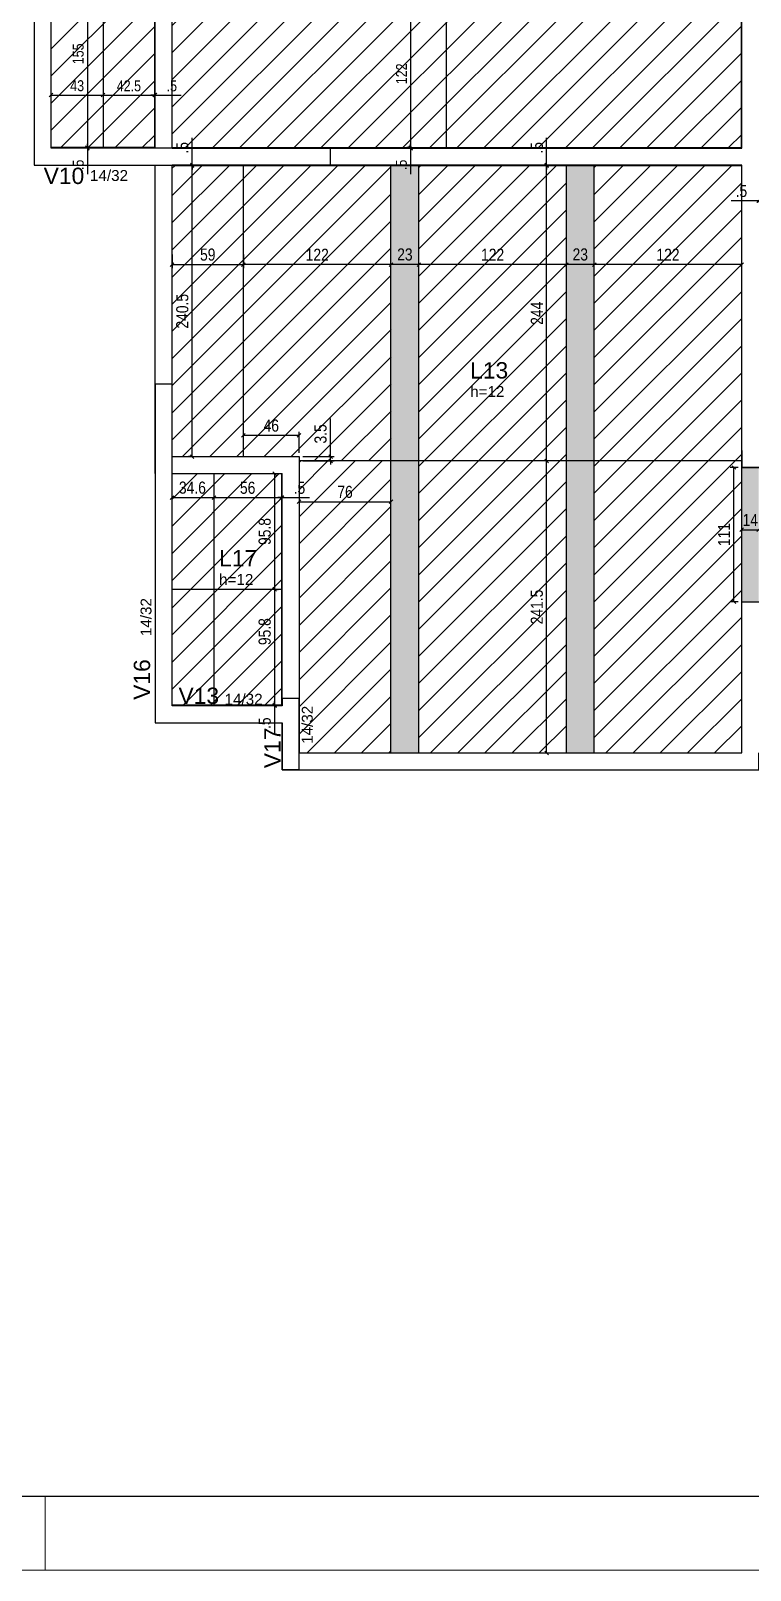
# Model space of a CAD drawing. Header units: millimetres. Extents: x 2513 to 6805, y 428 to 3176.
# Drawn here: x 3519 to 4114, y 428 to 1701 of the extents above; entities that cross this region are included whole.
import ezdxf

# ---------------------------------------------------------------- set-up
doc = ezdxf.new("R2010")
doc.units = ezdxf.units.MM
for name, color, linetype in [('9', 8, 'Continuous'), ('COTA', 241, 'Continuous'), ('ES-VIGA', 3, 'Continuous'), ('L-D', 2, 'Continuous'), ('L-N', 4, 'Continuous'), ('Painéis', 200, 'Continuous'), ('VIG-D', 2, 'Continuous'), ('VIG-N', 4, 'Continuous')]:
    doc.layers.add(name, color=color, linetype=linetype)
for name, color, linetype, lineweight in [('FOLHA', 255, 'Continuous', 5), ('Hachura', 251, 'Continuous', 9), ('REAPROVEITAMENTO', 251, 'Continuous', 9)]:
    doc.layers.add(name, color=color, linetype=linetype, lineweight=lineweight)
doc.styles.add('COTA TECNICA', font='techl___.ttf', dxfattribs={"height": 10})
doc.styles.add('COTA TECNICA-50', font='techl___.ttf', dxfattribs={"height": 9})
doc.styles.add('TQS_ARIAL', font='arial.ttf')
doc.dimstyles.new('COTA PAINEL-50', dxfattribs={"dimtxt": 9, "dimasz": 3, "dimexe": 3, "dimexo": 3, "dimgap": 3, "dimtad": 1, "dimdec": 1, "dimzin": 12, "dimdsep": 46, "dimtxsty": 'COTA TECNICA-50', "dimblk1": 'OBLIQUE', "dimblk2": 'OBLIQUE', "dimsah": 1, "dimcen": 0.9, "dimclrd": 4, "dimclre": 4, "dimclrt": 240, "dimadec": 1, "dimazin": 3, "dimtfac": 1, "dimtdec": 1, "dimtmove": 0, "dimatfit": 3, "dimfxl": 1, "dimtolj": 1, "dimtzin": 12, "dimarcsym": 0})
doc.dimstyles.new('PAINEL', dxfattribs={"dimtxt": 10, "dimasz": 3, "dimexe": 3, "dimexo": 3, "dimgap": 3, "dimtad": 1, "dimdec": 1, "dimzin": 12, "dimdsep": 46, "dimtxsty": 'COTA TECNICA', "dimblk1": 'OBLIQUE', "dimblk2": 'OBLIQUE', "dimsah": 1, "dimcen": 0.9, "dimclrd": 4, "dimclre": 4, "dimclrt": 240, "dimadec": 1, "dimazin": 3, "dimtfac": 1, "dimtdec": 1, "dimtmove": 0, "dimatfit": 3, "dimfxl": 1, "dimtolj": 1, "dimtzin": 12, "dimarcsym": 0})

# ---------------------------------------------------------------- blocks, each defined once
blk = doc.blocks.new('_Oblique')
at = {"color": 0, "linetype": 'ByBlock', "lineweight": -2}
blk.add_line((-0.5, -0.5), (0.5, 0.5), dxfattribs=at)
blk = doc.blocks.new('*D62')
at = {"layer": 'COTA', "color": 4, "lineweight": -2, "transparency": 16777216}
for p, q in [((3833.2, 1726.1), (3833.2, 1604.1)), ((3834.3, 1604.1), (3830.2, 1604.1))]:
    blk.add_line(p, q, dxfattribs=at)
at = {"layer": 'Defpoints', "color": 0, "transparency": 16777216}
for p in [(3833.2, 1726.1), (3833.2, 1604.1), (3837.3, 1604.1)]:
    blk.add_point(p, dxfattribs=at)
at = {"layer": 'COTA', "color": 4, "lineweight": -2, "transparency": 16777216, "xscale": 3, "yscale": 3, "zscale": 3}
for p, rotation in [((3833.2, 1726.1), 90), ((3833.2, 1604.1), 270)]:
    blk.add_blockref('_Oblique', p, dxfattribs=dict(at, rotation=rotation))
at = {"layer": 'COTA', "color": 240, "transparency": 16777216, "insert": (3825.7, 1665.1), "char_height": 9, "attachment_point": 5, "rotation": 90, "style": 'COTA TECNICA-50'}
blk.add_mtext('\\A1;122', dxfattribs=at)
blk = doc.blocks.new('*D64')
at = {"layer": 'COTA', "color": 4, "lineweight": -2, "transparency": 16777216}
for p, q in [((3833.2, 1604.1), (3833.2, 1607.1)), ((3833.2, 1604.1), (3833.2, 1603.6)), ((3833.2, 1603.6), (3833.2, 1582))]:
    blk.add_line(p, q, dxfattribs=at)
at = {"layer": 'Defpoints', "color": 0, "transparency": 16777216}
for p in [(3833.2, 1604.1), (3833.2, 1603.6), (3833.2, 1603.6)]:
    blk.add_point(p, dxfattribs=at)
at = {"layer": 'COTA', "color": 4, "lineweight": -2, "transparency": 16777216, "xscale": 3, "yscale": 3, "zscale": 3}
for p, rotation in [((3833.2, 1604.1), 270), ((3833.2, 1603.6), 90)]:
    blk.add_blockref('_Oblique', p, dxfattribs=dict(at, rotation=rotation))
at = {"layer": 'COTA', "color": 240, "transparency": 16777216, "insert": (3825.6, 1589.8), "char_height": 9, "attachment_point": 5, "rotation": 90, "style": 'COTA TECNICA-50'}
blk.add_mtext('\\A1;.5', dxfattribs=at)
blk = doc.blocks.new('*D77')
at = {"layer": 'COTA', "color": 4, "lineweight": -2, "transparency": 16777216}
for p, q in [((3576, 1759.1), (3563, 1759.1)), ((3566, 1759.1), (3566, 1604.1)), ((3576, 1604.1), (3563, 1604.1))]:
    blk.add_line(p, q, dxfattribs=at)
at = {"layer": 'Defpoints', "color": 0, "transparency": 16777216}
for p in [(3579, 1759.1), (3566, 1604.1), (3579, 1604.1)]:
    blk.add_point(p, dxfattribs=at)
at = {"layer": 'COTA', "color": 4, "lineweight": -2, "transparency": 16777216, "xscale": 3, "yscale": 3, "zscale": 3}
for p, rotation in [((3566, 1759.1), 90), ((3566, 1604.1), 270)]:
    blk.add_blockref('_Oblique', p, dxfattribs=dict(at, rotation=rotation))
at = {"layer": 'COTA', "color": 240, "transparency": 16777216, "insert": (3558.4, 1681.6), "char_height": 9, "attachment_point": 5, "rotation": 90, "style": 'COTA TECNICA-50'}
blk.add_mtext('\\A1;155', dxfattribs=at)
blk = doc.blocks.new('*D78')
at = {"layer": 'COTA', "color": 4, "lineweight": -2, "transparency": 16777216}
blk.add_line((3536, 1647.5), (3579, 1647.5), dxfattribs=at)
at = {"layer": 'Defpoints', "color": 0, "transparency": 16777216}
for p in [(3536, 1647.5), (3579, 1647.5), (3579, 1647.5)]:
    blk.add_point(p, dxfattribs=at)
at = {"layer": 'COTA', "color": 4, "lineweight": -2, "transparency": 16777216, "xscale": 3, "yscale": 3, "zscale": 3, "rotation": 180}
blk.add_blockref('_Oblique', (3536, 1647.5), dxfattribs=at)
at = {"layer": 'COTA', "color": 4, "lineweight": -2, "transparency": 16777216, "xscale": 3, "yscale": 3, "zscale": 3}
blk.add_blockref('_Oblique', (3579, 1647.5), dxfattribs=at)
at = {"layer": 'COTA', "color": 240, "transparency": 16777216, "insert": (3557.5, 1655.2), "char_height": 9, "attachment_point": 5, "style": 'COTA TECNICA-50'}
blk.add_mtext('\\A1;43', dxfattribs=at)
blk = doc.blocks.new('*D79')
at = {"layer": 'COTA', "color": 4, "lineweight": -2, "transparency": 16777216}
blk.add_line((3579, 1647.5), (3621.5, 1647.5), dxfattribs=at)
at = {"layer": 'Defpoints', "color": 0, "transparency": 16777216}
for p in [(3579, 1647.5), (3621.5, 1647.5), (3621.5, 1647.5)]:
    blk.add_point(p, dxfattribs=at)
at = {"layer": 'COTA', "color": 4, "lineweight": -2, "transparency": 16777216, "xscale": 3, "yscale": 3, "zscale": 3, "rotation": 180}
blk.add_blockref('_Oblique', (3579, 1647.5), dxfattribs=at)
at = {"layer": 'COTA', "color": 4, "lineweight": -2, "transparency": 16777216, "xscale": 3, "yscale": 3, "zscale": 3}
blk.add_blockref('_Oblique', (3621.5, 1647.5), dxfattribs=at)
at = {"layer": 'COTA', "color": 240, "transparency": 16777216, "insert": (3600.3, 1655.1), "char_height": 9, "attachment_point": 5, "style": 'COTA TECNICA-50'}
blk.add_mtext('\\A1;42.5', dxfattribs=at)
blk = doc.blocks.new('*D162')
at = {"layer": 'COTA', "color": 4, "lineweight": -2, "transparency": 16777216}
for p, q in [((3576, 1604.1), (3563, 1604.1)), ((3566, 1604.1), (3566, 1607.1)), ((3566, 1604.1), (3566, 1603.6)), ((3576, 1603.6), (3563, 1603.6)), ((3566, 1603.6), (3566, 1582))]:
    blk.add_line(p, q, dxfattribs=at)
at = {"layer": 'Defpoints', "color": 0, "transparency": 16777216}
for p in [(3579, 1604.1), (3566, 1603.6), (3579, 1603.6)]:
    blk.add_point(p, dxfattribs=at)
at = {"layer": 'COTA', "color": 4, "lineweight": -2, "transparency": 16777216, "xscale": 3, "yscale": 3, "zscale": 3}
for p, rotation in [((3566, 1604.1), 270), ((3566, 1603.6), 90)]:
    blk.add_blockref('_Oblique', p, dxfattribs=dict(at, rotation=rotation))
at = {"layer": 'COTA', "color": 240, "transparency": 16777216, "insert": (3558.4, 1589.8), "char_height": 9, "attachment_point": 5, "rotation": 90, "style": 'COTA TECNICA-50'}
blk.add_mtext('\\A1;.5', dxfattribs=at)
blk = doc.blocks.new('*D80')
at = {"layer": 'COTA', "color": 4, "lineweight": -2, "transparency": 16777216}
for p, q in [((3621.5, 1647.5), (3618.5, 1647.5)), ((3621.5, 1647.5), (3622, 1647.5)), ((3622, 1647.5), (3643.6, 1647.5))]:
    blk.add_line(p, q, dxfattribs=at)
at = {"layer": 'Defpoints', "color": 0, "transparency": 16777216}
for p in [(3621.5, 1647.5), (3622, 1647.5), (3622, 1647.5)]:
    blk.add_point(p, dxfattribs=at)
at = {"layer": 'COTA', "color": 4, "lineweight": -2, "transparency": 16777216, "xscale": 3, "yscale": 3, "zscale": 3}
blk.add_blockref('_Oblique', (3621.5, 1647.5), dxfattribs=at)
at = {"layer": 'COTA', "color": 4, "lineweight": -2, "transparency": 16777216, "xscale": 3, "yscale": 3, "zscale": 3, "rotation": 180}
blk.add_blockref('_Oblique', (3622, 1647.5), dxfattribs=at)
at = {"layer": 'COTA', "color": 240, "transparency": 16777216, "insert": (3635.8, 1655.1), "char_height": 9, "attachment_point": 5, "style": 'COTA TECNICA-50'}
blk.add_mtext('\\A1;.5', dxfattribs=at)
blk = doc.blocks.new('*D81')
at = {"layer": 'COTA', "color": 4, "lineweight": -2, "transparency": 16777216}
for p, q in [((3636, 1515.6), (3636, 1504.4)), ((3695, 1515.6), (3695, 1504.4)), ((3636, 1507.4), (3695, 1507.4))]:
    blk.add_line(p, q, dxfattribs=at)
at = {"layer": 'Defpoints', "color": 0, "transparency": 16777216}
for p in [(3636, 1518.6), (3695, 1518.6), (3695, 1507.4)]:
    blk.add_point(p, dxfattribs=at)
at = {"layer": 'COTA', "color": 4, "lineweight": -2, "transparency": 16777216, "xscale": 3, "yscale": 3, "zscale": 3, "rotation": 180}
blk.add_blockref('_Oblique', (3636, 1507.4), dxfattribs=at)
at = {"layer": 'COTA', "color": 4, "lineweight": -2, "transparency": 16777216, "xscale": 3, "yscale": 3, "zscale": 3}
blk.add_blockref('_Oblique', (3695, 1507.4), dxfattribs=at)
at = {"layer": 'COTA', "color": 240, "transparency": 16777216, "insert": (3665.5, 1515.6), "char_height": 10, "attachment_point": 5, "style": 'COTA TECNICA'}
blk.add_mtext('\\A1;59', dxfattribs=at)
blk = doc.blocks.new('*D82')
at = {"layer": 'COTA', "color": 4, "lineweight": -2, "transparency": 16777216}
blk.add_line((4107, 1507.4), (3985, 1507.4), dxfattribs=at)
at = {"layer": 'Defpoints', "color": 0, "transparency": 16777216}
for p in [(3985, 1507.4), (3985, 1507.4), (4107, 1507.4)]:
    blk.add_point(p, dxfattribs=at)
at = {"layer": 'COTA', "color": 4, "lineweight": -2, "transparency": 16777216, "xscale": 3, "yscale": 3, "zscale": 3, "rotation": 180}
blk.add_blockref('_Oblique', (3985, 1507.4), dxfattribs=at)
at = {"layer": 'COTA', "color": 4, "lineweight": -2, "transparency": 16777216, "xscale": 3, "yscale": 3, "zscale": 3}
blk.add_blockref('_Oblique', (4107, 1507.4), dxfattribs=at)
at = {"layer": 'COTA', "color": 240, "transparency": 16777216, "insert": (4046, 1515.5), "char_height": 10, "attachment_point": 5, "style": 'COTA TECNICA'}
blk.add_mtext('\\A1;122', dxfattribs=at)
blk = doc.blocks.new('*D83')
at = {"layer": 'COTA', "color": 4, "lineweight": -2, "transparency": 16777216}
blk.add_line((3985, 1507.4), (3962, 1507.4), dxfattribs=at)
at = {"layer": 'Defpoints', "color": 0, "transparency": 16777216}
for p in [(3962, 1507.4), (3962, 1507.4), (3985, 1507.4)]:
    blk.add_point(p, dxfattribs=at)
at = {"layer": 'COTA', "color": 4, "lineweight": -2, "transparency": 16777216, "xscale": 3, "yscale": 3, "zscale": 3, "rotation": 180}
blk.add_blockref('_Oblique', (3962, 1507.4), dxfattribs=at)
at = {"layer": 'COTA', "color": 4, "lineweight": -2, "transparency": 16777216, "xscale": 3, "yscale": 3, "zscale": 3}
blk.add_blockref('_Oblique', (3985, 1507.4), dxfattribs=at)
at = {"layer": 'COTA', "color": 240, "transparency": 16777216, "insert": (3973.5, 1515.7), "char_height": 10, "attachment_point": 5, "style": 'COTA TECNICA'}
blk.add_mtext('\\A1;23', dxfattribs=at)
blk = doc.blocks.new('*D84')
at = {"layer": 'COTA', "color": 4, "lineweight": -2, "transparency": 16777216}
blk.add_line((3962, 1507.4), (3840, 1507.4), dxfattribs=at)
at = {"layer": 'Defpoints', "color": 0, "transparency": 16777216}
for p in [(3840, 1507.4), (3840, 1507.4), (3962, 1507.4)]:
    blk.add_point(p, dxfattribs=at)
at = {"layer": 'COTA', "color": 4, "lineweight": -2, "transparency": 16777216, "xscale": 3, "yscale": 3, "zscale": 3, "rotation": 180}
blk.add_blockref('_Oblique', (3840, 1507.4), dxfattribs=at)
at = {"layer": 'COTA', "color": 4, "lineweight": -2, "transparency": 16777216, "xscale": 3, "yscale": 3, "zscale": 3}
blk.add_blockref('_Oblique', (3962, 1507.4), dxfattribs=at)
at = {"layer": 'COTA', "color": 240, "transparency": 16777216, "insert": (3901, 1515.5), "char_height": 10, "attachment_point": 5, "style": 'COTA TECNICA'}
blk.add_mtext('\\A1;122', dxfattribs=at)
blk = doc.blocks.new('*D85')
at = {"layer": 'COTA', "color": 4, "lineweight": -2, "transparency": 16777216}
blk.add_line((3840, 1507.4), (3817, 1507.4), dxfattribs=at)
at = {"layer": 'Defpoints', "color": 0, "transparency": 16777216}
for p in [(3817, 1507.4), (3817, 1507.4), (3840, 1507.4)]:
    blk.add_point(p, dxfattribs=at)
at = {"layer": 'COTA', "color": 4, "lineweight": -2, "transparency": 16777216, "xscale": 3, "yscale": 3, "zscale": 3, "rotation": 180}
blk.add_blockref('_Oblique', (3817, 1507.4), dxfattribs=at)
at = {"layer": 'COTA', "color": 4, "lineweight": -2, "transparency": 16777216, "xscale": 3, "yscale": 3, "zscale": 3}
blk.add_blockref('_Oblique', (3840, 1507.4), dxfattribs=at)
at = {"layer": 'COTA', "color": 240, "transparency": 16777216, "insert": (3828.5, 1515.7), "char_height": 10, "attachment_point": 5, "style": 'COTA TECNICA'}
blk.add_mtext('\\A1;23', dxfattribs=at)
blk = doc.blocks.new('*D86')
at = {"layer": 'COTA', "color": 4, "lineweight": -2, "transparency": 16777216}
for p, q in [((3817, 1507.4), (3695, 1507.4)), ((3695, 1506.8), (3695, 1504.4))]:
    blk.add_line(p, q, dxfattribs=at)
at = {"layer": 'Defpoints', "color": 0, "transparency": 16777216}
for p in [(3695, 1509.8), (3695, 1507.4), (3817, 1507.4)]:
    blk.add_point(p, dxfattribs=at)
at = {"layer": 'COTA', "color": 4, "lineweight": -2, "transparency": 16777216, "xscale": 3, "yscale": 3, "zscale": 3, "rotation": 180}
blk.add_blockref('_Oblique', (3695, 1507.4), dxfattribs=at)
at = {"layer": 'COTA', "color": 4, "lineweight": -2, "transparency": 16777216, "xscale": 3, "yscale": 3, "zscale": 3}
blk.add_blockref('_Oblique', (3817, 1507.4), dxfattribs=at)
at = {"layer": 'COTA', "color": 240, "transparency": 16777216, "insert": (3756, 1515.5), "char_height": 10, "attachment_point": 5, "style": 'COTA TECNICA'}
blk.add_mtext('\\A1;122', dxfattribs=at)
blk = doc.blocks.new('*D163')
at = {"layer": 'COTA', "color": 4, "lineweight": -2, "transparency": 16777216}
for p, q in [((3767, 1348.6), (3767, 1380.2)), ((3744, 1348.6), (3770, 1348.6)), ((3744, 1345.1), (3770, 1345.1)), ((3767, 1345.1), (3767, 1348.6)), ((3767, 1345.1), (3767, 1342.1))]:
    blk.add_line(p, q, dxfattribs=at)
at = {"layer": 'Defpoints', "color": 0, "transparency": 16777216}
for p in [(3741, 1348.6), (3741, 1345.1), (3767, 1348.6)]:
    blk.add_point(p, dxfattribs=at)
at = {"layer": 'COTA', "color": 4, "lineweight": -2, "transparency": 16777216, "xscale": 3, "yscale": 3, "zscale": 3}
for p, rotation in [((3767, 1348.6), 270), ((3767, 1345.1), 90)]:
    blk.add_blockref('_Oblique', p, dxfattribs=dict(at, rotation=rotation))
at = {"layer": 'COTA', "color": 240, "transparency": 16777216, "insert": (3758.8, 1367.4), "char_height": 10, "attachment_point": 5, "rotation": 90, "style": 'COTA TECNICA'}
blk.add_mtext('\\A1;3.5', dxfattribs=at)
blk = doc.blocks.new('*D164')
at = {"layer": 'COTA', "color": 4, "lineweight": -2, "transparency": 16777216}
for p, q in [((3695, 1351.6), (3695, 1369.1)), ((3741, 1366.1), (3695, 1366.1)), ((3741, 1351.6), (3741, 1369.1))]:
    blk.add_line(p, q, dxfattribs=at)
at = {"layer": 'Defpoints', "color": 0, "transparency": 16777216}
for p in [(3695, 1366.1), (3695, 1348.6), (3741, 1348.6)]:
    blk.add_point(p, dxfattribs=at)
at = {"layer": 'COTA', "color": 4, "lineweight": -2, "transparency": 16777216, "xscale": 3, "yscale": 3, "zscale": 3, "rotation": 180}
blk.add_blockref('_Oblique', (3695, 1366.1), dxfattribs=at)
at = {"layer": 'COTA', "color": 4, "lineweight": -2, "transparency": 16777216, "xscale": 3, "yscale": 3, "zscale": 3}
blk.add_blockref('_Oblique', (3741, 1366.1), dxfattribs=at)
at = {"layer": 'COTA', "color": 240, "transparency": 16777216, "insert": (3718, 1374.2), "char_height": 10, "attachment_point": 5, "style": 'COTA TECNICA'}
blk.add_mtext('\\A1;46', dxfattribs=at)
blk = doc.blocks.new('*D165')
at = {"layer": 'COTA', "color": 4, "lineweight": -2, "transparency": 16777216}
blk.add_line((3945.7, 1103.6), (3945.7, 1345.1), dxfattribs=at)
at = {"layer": 'Defpoints', "color": 0, "transparency": 16777216}
for p in [(3945.7, 1345.1), (3945.7, 1345.1), (3945.7, 1103.6)]:
    blk.add_point(p, dxfattribs=at)
at = {"layer": 'COTA', "color": 4, "lineweight": -2, "transparency": 16777216, "xscale": 3, "yscale": 3, "zscale": 3}
for p, rotation in [((3945.7, 1345.1), 90), ((3945.7, 1103.6), 270)]:
    blk.add_blockref('_Oblique', p, dxfattribs=dict(at, rotation=rotation))
at = {"layer": 'COTA', "color": 240, "transparency": 16777216, "insert": (3937.6, 1224.3), "char_height": 10, "attachment_point": 5, "rotation": 90, "style": 'COTA TECNICA'}
blk.add_mtext('\\A1;241.5', dxfattribs=at)
blk = doc.blocks.new('*D166')
at = {"layer": 'COTA', "color": 4, "lineweight": -2, "transparency": 16777216}
blk.add_line((3945.7, 1345.1), (3945.7, 1589.1), dxfattribs=at)
at = {"layer": 'Defpoints', "color": 0, "transparency": 16777216}
for p in [(3945.7, 1589.1), (3945.7, 1589.1), (3945.7, 1345.1)]:
    blk.add_point(p, dxfattribs=at)
at = {"layer": 'COTA', "color": 4, "lineweight": -2, "transparency": 16777216, "xscale": 3, "yscale": 3, "zscale": 3}
for p, rotation in [((3945.7, 1589.1), 90), ((3945.7, 1345.1), 270)]:
    blk.add_blockref('_Oblique', p, dxfattribs=dict(at, rotation=rotation))
at = {"layer": 'COTA', "color": 240, "transparency": 16777216, "insert": (3937.6, 1467.1), "char_height": 10, "attachment_point": 5, "rotation": 90, "style": 'COTA TECNICA'}
blk.add_mtext('\\A1;244', dxfattribs=at)
blk = doc.blocks.new('*D167')
at = {"layer": 'COTA', "color": 4, "lineweight": -2, "transparency": 16777216}
for p, q in [((3651.8, 1589.1), (3649.6, 1589.1)), ((3652.6, 1348.6), (3652.6, 1589.1)), ((3651.8, 1348.6), (3649.6, 1348.6))]:
    blk.add_line(p, q, dxfattribs=at)
at = {"layer": 'Defpoints', "color": 0, "transparency": 16777216}
for p in [(3652.6, 1589.1), (3654.8, 1589.1), (3654.8, 1348.6)]:
    blk.add_point(p, dxfattribs=at)
at = {"layer": 'COTA', "color": 4, "lineweight": -2, "transparency": 16777216, "xscale": 3, "yscale": 3, "zscale": 3}
for p, rotation in [((3652.6, 1589.1), 90), ((3652.6, 1348.6), 270)]:
    blk.add_blockref('_Oblique', p, dxfattribs=dict(at, rotation=rotation))
at = {"layer": 'COTA', "color": 240, "transparency": 16777216, "insert": (3644.5, 1468.8), "char_height": 10, "attachment_point": 5, "rotation": 90, "style": 'COTA TECNICA'}
blk.add_mtext('\\A1;240.5', dxfattribs=at)
blk = doc.blocks.new('*D168')
at = {"layer": 'COTA', "color": 4, "lineweight": -2, "transparency": 16777216}
for p, q in [((3652.6, 1589.6), (3652.6, 1612.2)), ((3652.6, 1589.1), (3652.6, 1589.6)), ((3652.6, 1589.1), (3652.6, 1586.1))]:
    blk.add_line(p, q, dxfattribs=at)
at = {"layer": 'Defpoints', "color": 0, "transparency": 16777216}
for p in [(3652.6, 1589.6), (3652.6, 1589.6), (3652.6, 1589.1)]:
    blk.add_point(p, dxfattribs=at)
at = {"layer": 'COTA', "color": 4, "lineweight": -2, "transparency": 16777216, "xscale": 3, "yscale": 3, "zscale": 3}
for p, rotation in [((3652.6, 1589.6), 270), ((3652.6, 1589.1), 90)]:
    blk.add_blockref('_Oblique', p, dxfattribs=dict(at, rotation=rotation))
at = {"layer": 'COTA', "color": 240, "transparency": 16777216, "insert": (3644.5, 1603.9), "char_height": 10, "attachment_point": 5, "rotation": 90, "style": 'COTA TECNICA'}
blk.add_mtext('\\A1;.5', dxfattribs=at)
blk = doc.blocks.new('*D87')
at = {"layer": 'COTA', "color": 4, "lineweight": -2, "transparency": 16777216}
for p, q in [((3945.7, 1589.6), (3945.7, 1612.2)), ((3945.7, 1589.1), (3945.7, 1589.6)), ((3945.7, 1589.1), (3945.7, 1586.1))]:
    blk.add_line(p, q, dxfattribs=at)
at = {"layer": 'Defpoints', "color": 0, "transparency": 16777216}
for p in [(3945.7, 1589.6), (3945.7, 1589.6), (3945.7, 1589.1)]:
    blk.add_point(p, dxfattribs=at)
at = {"layer": 'COTA', "color": 4, "lineweight": -2, "transparency": 16777216, "xscale": 3, "yscale": 3, "zscale": 3}
for p, rotation in [((3945.7, 1589.6), 270), ((3945.7, 1589.1), 90)]:
    blk.add_blockref('_Oblique', p, dxfattribs=dict(at, rotation=rotation))
at = {"layer": 'COTA', "color": 240, "transparency": 16777216, "insert": (3937.6, 1603.9), "char_height": 10, "attachment_point": 5, "rotation": 90, "style": 'COTA TECNICA'}
blk.add_mtext('\\A1;.5', dxfattribs=at)
blk = doc.blocks.new('*D30')
at = {"layer": 'COTA', "color": 4, "lineweight": -2, "transparency": 16777216}
blk.add_line((4107, 1288.1), (4121, 1288.1), dxfattribs=at)
at = {"layer": 'Defpoints', "color": 0, "transparency": 16777216}
for p in [(4107, 1288.1), (4121, 1288.1), (4121, 1288.1)]:
    blk.add_point(p, dxfattribs=at)
at = {"layer": 'COTA', "color": 4, "lineweight": -2, "transparency": 16777216, "xscale": 3, "yscale": 3, "zscale": 3, "rotation": 180}
blk.add_blockref('_Oblique', (4107, 1288.1), dxfattribs=at)
at = {"layer": 'COTA', "color": 4, "lineweight": -2, "transparency": 16777216, "xscale": 3, "yscale": 3, "zscale": 3}
blk.add_blockref('_Oblique', (4121, 1288.1), dxfattribs=at)
at = {"layer": 'COTA', "color": 240, "transparency": 16777216, "insert": (4114, 1296.2), "char_height": 10, "attachment_point": 5, "style": 'COTA TECNICA'}
blk.add_mtext('\\A1;14', dxfattribs=at)
blk = doc.blocks.new('*D133')
at = {"layer": 'COTA', "color": 4, "lineweight": -2, "transparency": 16777216}
blk.add_line((3741, 1311.3), (3817, 1311.3), dxfattribs=at)
at = {"layer": 'Defpoints', "color": 0, "transparency": 16777216}
for p in [(3741, 1311.3), (3817, 1311.3), (3817, 1311.3)]:
    blk.add_point(p, dxfattribs=at)
at = {"layer": 'COTA', "color": 4, "lineweight": -2, "transparency": 16777216, "xscale": 3, "yscale": 3, "zscale": 3, "rotation": 180}
blk.add_blockref('_Oblique', (3741, 1311.3), dxfattribs=at)
at = {"layer": 'COTA', "color": 4, "lineweight": -2, "transparency": 16777216, "xscale": 3, "yscale": 3, "zscale": 3}
blk.add_blockref('_Oblique', (3817, 1311.3), dxfattribs=at)
at = {"layer": 'COTA', "color": 240, "transparency": 16777216, "insert": (3779, 1319.4), "char_height": 10, "attachment_point": 5, "style": 'COTA TECNICA'}
blk.add_mtext('\\A1;76', dxfattribs=at)
blk = doc.blocks.new('*D37')
at = {"layer": 'COTA', "color": 4, "lineweight": -2, "transparency": 16777216}
blk.add_line((3636, 1314.7), (3670.6, 1314.7), dxfattribs=at)
at = {"layer": 'Defpoints', "color": 0, "transparency": 16777216}
for p in [(3636, 1314.7), (3670.6, 1314.7), (3670.6, 1314.7)]:
    blk.add_point(p, dxfattribs=at)
at = {"layer": 'COTA', "color": 4, "lineweight": -2, "transparency": 16777216, "xscale": 3, "yscale": 3, "zscale": 3, "rotation": 180}
blk.add_blockref('_Oblique', (3636, 1314.7), dxfattribs=at)
at = {"layer": 'COTA', "color": 4, "lineweight": -2, "transparency": 16777216, "xscale": 3, "yscale": 3, "zscale": 3}
blk.add_blockref('_Oblique', (3670.6, 1314.7), dxfattribs=at)
at = {"layer": 'COTA', "color": 240, "transparency": 16777216, "insert": (3652.8, 1322.9), "char_height": 10, "attachment_point": 5, "style": 'COTA TECNICA'}
blk.add_mtext('\\A1;34.6', dxfattribs=at)
blk = doc.blocks.new('*D38')
at = {"layer": 'COTA', "color": 4, "lineweight": -2, "transparency": 16777216}
blk.add_line((3670.6, 1314.7), (3726.5, 1314.7), dxfattribs=at)
at = {"layer": 'Defpoints', "color": 0, "transparency": 16777216}
for p in [(3670.6, 1314.7), (3726.5, 1314.7), (3726.5, 1314.7)]:
    blk.add_point(p, dxfattribs=at)
at = {"layer": 'COTA', "color": 4, "lineweight": -2, "transparency": 16777216, "xscale": 3, "yscale": 3, "zscale": 3, "rotation": 180}
blk.add_blockref('_Oblique', (3670.6, 1314.7), dxfattribs=at)
at = {"layer": 'COTA', "color": 4, "lineweight": -2, "transparency": 16777216, "xscale": 3, "yscale": 3, "zscale": 3}
blk.add_blockref('_Oblique', (3726.5, 1314.7), dxfattribs=at)
at = {"layer": 'COTA', "color": 240, "transparency": 16777216, "insert": (3698.5, 1322.8), "char_height": 10, "attachment_point": 5, "style": 'COTA TECNICA'}
blk.add_mtext('\\A1;56', dxfattribs=at)
blk = doc.blocks.new('*D39')
at = {"layer": 'COTA', "color": 4, "lineweight": -2, "transparency": 16777216}
for p, q in [((3726.5, 1314.7), (3723.5, 1314.7)), ((3726.5, 1314.7), (3727, 1314.7)), ((3727, 1314.7), (3749.7, 1314.7))]:
    blk.add_line(p, q, dxfattribs=at)
at = {"layer": 'Defpoints', "color": 0, "transparency": 16777216}
for p in [(3726.5, 1314.7), (3727, 1314.7), (3727, 1314.7)]:
    blk.add_point(p, dxfattribs=at)
at = {"layer": 'COTA', "color": 4, "lineweight": -2, "transparency": 16777216, "xscale": 3, "yscale": 3, "zscale": 3}
blk.add_blockref('_Oblique', (3726.5, 1314.7), dxfattribs=at)
at = {"layer": 'COTA', "color": 4, "lineweight": -2, "transparency": 16777216, "xscale": 3, "yscale": 3, "zscale": 3, "rotation": 180}
blk.add_blockref('_Oblique', (3727, 1314.7), dxfattribs=at)
at = {"layer": 'COTA', "color": 240, "transparency": 16777216, "insert": (3741.3, 1322.8), "char_height": 10, "attachment_point": 5, "style": 'COTA TECNICA'}
blk.add_mtext('\\A1;.5', dxfattribs=at)
blk = doc.blocks.new('*D134')
at = {"layer": 'COTA', "color": 4, "lineweight": -2, "transparency": 16777216}
for p, q in [((3720.8, 1334.6), (3720.8, 1238.8)), ((3723.1, 1334.6), (3723.8, 1334.6)), ((3723.1, 1238.8), (3723.8, 1238.8))]:
    blk.add_line(p, q, dxfattribs=at)
at = {"layer": 'Defpoints', "color": 0, "transparency": 16777216}
for p in [(3720.1, 1334.6), (3720.1, 1238.8), (3720.8, 1238.8)]:
    blk.add_point(p, dxfattribs=at)
at = {"layer": 'COTA', "color": 4, "lineweight": -2, "transparency": 16777216, "xscale": 3, "yscale": 3, "zscale": 3}
for p, rotation in [((3720.8, 1334.6), 90), ((3720.8, 1238.8), 270)]:
    blk.add_blockref('_Oblique', p, dxfattribs=dict(at, rotation=rotation))
at = {"layer": 'COTA', "color": 240, "transparency": 16777216, "insert": (3712.6, 1286.7), "char_height": 10, "attachment_point": 5, "rotation": 90, "style": 'COTA TECNICA'}
blk.add_mtext('\\A1;95.8', dxfattribs=at)
blk = doc.blocks.new('*D135')
at = {"layer": 'COTA', "color": 4, "lineweight": -2, "transparency": 16777216}
blk.add_line((3720.8, 1238.8), (3720.8, 1143.1), dxfattribs=at)
at = {"layer": 'Defpoints', "color": 0, "transparency": 16777216}
for p in [(3720.8, 1238.8), (3720.8, 1143.1), (3720.8, 1143.1)]:
    blk.add_point(p, dxfattribs=at)
at = {"layer": 'COTA', "color": 4, "lineweight": -2, "transparency": 16777216, "xscale": 3, "yscale": 3, "zscale": 3}
for p, rotation in [((3720.8, 1238.8), 90), ((3720.8, 1143.1), 270)]:
    blk.add_blockref('_Oblique', p, dxfattribs=dict(at, rotation=rotation))
at = {"layer": 'COTA', "color": 240, "transparency": 16777216, "insert": (3712.6, 1203.9), "char_height": 10, "attachment_point": 5, "rotation": 90, "style": 'COTA TECNICA'}
blk.add_mtext('\\A1;95.8', dxfattribs=at)
blk = doc.blocks.new('*D40')
at = {"layer": 'COTA', "color": 4, "lineweight": -2, "transparency": 16777216}
for p, q in [((3720.8, 1143.1), (3720.8, 1146.1)), ((3720.8, 1143.1), (3720.8, 1142.6)), ((3720.8, 1142.6), (3720.8, 1119.9))]:
    blk.add_line(p, q, dxfattribs=at)
at = {"layer": 'Defpoints', "color": 0, "transparency": 16777216}
for p in [(3720.8, 1143.1), (3720.8, 1142.6), (3720.8, 1142.6)]:
    blk.add_point(p, dxfattribs=at)
at = {"layer": 'COTA', "color": 4, "lineweight": -2, "transparency": 16777216, "xscale": 3, "yscale": 3, "zscale": 3}
for p, rotation in [((3720.8, 1143.1), 270), ((3720.8, 1142.6), 90)]:
    blk.add_blockref('_Oblique', p, dxfattribs=dict(at, rotation=rotation))
at = {"layer": 'COTA', "color": 240, "transparency": 16777216, "insert": (3712.6, 1128.2), "char_height": 10, "attachment_point": 5, "rotation": 90, "style": 'COTA TECNICA'}
blk.add_mtext('\\A1;.5', dxfattribs=at)
blk = doc.blocks.new('*D136')
at = {"layer": 'COTA', "color": 4, "lineweight": -2, "transparency": 16777216}
for p, q in [((4104, 1339.6), (4097.5, 1339.6)), ((4100.5, 1228.6), (4100.5, 1339.6)), ((4104, 1228.6), (4097.5, 1228.6))]:
    blk.add_line(p, q, dxfattribs=at)
at = {"layer": 'Defpoints', "color": 0, "transparency": 16777216}
for p in [(4100.5, 1339.6), (4107, 1339.6), (4107, 1228.6)]:
    blk.add_point(p, dxfattribs=at)
at = {"layer": 'COTA', "color": 4, "lineweight": -2, "transparency": 16777216, "xscale": 3, "yscale": 3, "zscale": 3}
for p, rotation in [((4100.5, 1339.6), 90), ((4100.5, 1228.6), 270)]:
    blk.add_blockref('_Oblique', p, dxfattribs=dict(at, rotation=rotation))
at = {"layer": 'COTA', "color": 240, "transparency": 16777216, "insert": (4092.4, 1284.1), "char_height": 10, "attachment_point": 5, "rotation": 90, "style": 'COTA TECNICA'}
blk.add_mtext('\\A1;111', dxfattribs=at)
blk = doc.blocks.new('*D14')
at = {"layer": 'COTA', "color": 4, "lineweight": -2, "transparency": 16777216}
for p, q in [((4121, 1560.1), (4098.3, 1560.1)), ((4121.5, 1560.1), (4121, 1560.1)), ((4121.5, 1560.1), (4124.5, 1560.1))]:
    blk.add_line(p, q, dxfattribs=at)
at = {"layer": 'Defpoints', "color": 0, "transparency": 16777216}
for p in [(4121, 1560.1), (4121, 1560.1), (4121.5, 1560.1)]:
    blk.add_point(p, dxfattribs=at)
at = {"layer": 'COTA', "color": 4, "lineweight": -2, "transparency": 16777216, "xscale": 3, "yscale": 3, "zscale": 3}
blk.add_blockref('_Oblique', (4121, 1560.1), dxfattribs=at)
at = {"layer": 'COTA', "color": 4, "lineweight": -2, "transparency": 16777216, "xscale": 3, "yscale": 3, "zscale": 3, "rotation": 180}
blk.add_blockref('_Oblique', (4121.5, 1560.1), dxfattribs=at)
at = {"layer": 'COTA', "color": 240, "transparency": 16777216, "insert": (4106.7, 1568.2), "char_height": 10, "attachment_point": 5, "style": 'COTA TECNICA'}
blk.add_mtext('\\A1;.5', dxfattribs=at)

msp = doc.modelspace()

# ---------------------------------------------------------------- hatches: boundary and pattern name
at = {"layer": 'Hachura', "linetype": 'ByBlock'}
h = msp.add_hatch(color=256, dxfattribs=at)
h.dxf.hatch_style = 1
h.paths.add_polyline_path([(3817, 1103.57), (3840, 1103.57), (3840, 1589.07), (3817, 1589.07)])
h = msp.add_hatch(color=256, dxfattribs=at)
h.dxf.hatch_style = 1
h.paths.add_polyline_path([(3962, 1103.57), (3985, 1103.57), (3985, 1589.07), (3962, 1589.07)])
h = msp.add_hatch(color=256, dxfattribs=at)
h.dxf.hatch_style = 1
h.paths.add_polyline_path([(4107, 1228.57), (4121, 1228.57), (4121, 1339.57), (4107, 1339.57)])
at = {"layer": 'REAPROVEITAMENTO', "linetype": 'ByBlock'}
h = msp.add_hatch(dxfattribs=at)
h.set_pattern_fill('ANSI31', color=256, scale=5, style=2)
h.set_pattern_definition([(45, (-2087.914, -1176.658), (-11.22532, 11.22532), [])])
h.paths.add_polyline_path([(3621.51, 1919.57), (3536.01, 1919.57), (3536, 1604.06), (3621.5, 1604.06)])
h = msp.add_hatch(dxfattribs=at)
h.set_pattern_fill('ANSI31', color=256, scale=5, style=2)
h.set_pattern_definition([(45, (-1936.914, -1173.658), (-11.22532, 11.22532), [])])
h.paths.add_polyline_path([(3636, 1919.57), (3636, 1813.57), (3636, 1813.57), (3636, 1753.06), (4106.5, 1753.06), (4106.5, 1726.07), (3636, 1726.07), (3636, 1604.07), (4106.75, 1604.07), (4107, 1919.57)])
h = msp.add_hatch(dxfattribs=at)
h.set_pattern_fill('ANSI31', color=256, scale=5, style=2)
h.set_pattern_definition([(45, (-2071.914, -1359.608), (-11.22532, 11.22532), [])])
h.paths.add_polyline_path([(3741, 1348.57), (3741, 1345.07), (3817.13, 1345.07), (3816.88, 1589.07), (3635.88, 1589.07), (3636.13, 1348.57)])
h = msp.add_hatch(dxfattribs=at)
h.set_pattern_fill('ANSI31', color=256, scale=5, style=2)
h.set_pattern_definition([(45, (-1804.914, -1363.108), (-11.22532, 11.22532), [])])
h.paths.add_polyline_path([(3840, 1589.07), (3840, 1103.57), (3962, 1103.57), (3962, 1589.07)])
h = msp.add_hatch(dxfattribs=at)
h.set_pattern_fill('ANSI31', color=256, scale=5, style=2)
h.set_pattern_definition([(45, (-1659.914, -1363.108), (-11.22532, 11.22532), [])])
h.paths.add_polyline_path([(3985, 1589.07), (3985, 1103.57), (4107, 1103.57), (4107, 1589.07)])
h = msp.add_hatch(dxfattribs=at)
h.set_pattern_fill('ANSI31', color=256, scale=5, style=2)
h.set_pattern_definition([(45, (-1903.914, -1607.108), (-11.22532, 11.22532), [])])
h.paths.add_polyline_path([(3741, 1345.07), (3741, 1103.57), (3817, 1103.57), (3817, 1345.07)])
h = msp.add_hatch(dxfattribs=at)
h.set_pattern_fill('ANSI31', color=256, scale=5, style=2)
h.set_pattern_definition([(45, (-1936.914, -1677.62), (-11.22532, 11.22532), [])])
h.paths.add_polyline_path([(3636, 1143.07), (3726.5, 1143.07), (3726.5, 1334.57), (3636, 1334.57)])

# ---------------------------------------------------------------- linework, layer by layer
at = {"color": 30}
msp.add_line((6743.88, 488.89), (2665.4, 488.89), dxfattribs=at)
at = {"layer": '9', "color": 8, "linetype": 'Continuous'}
for p, q in [((3622, 1603.57), (3622, 1919.57)), ((3636, 1603.57), (3636, 1919.57)), ((4107, 1603.57), (4107, 1919.57)), ((3636, 1603.57), (4107, 1603.57)), ((3636, 1348.57), (3636, 1589.57)), ((4107, 1353.57), (4107, 1339.57)), ((4107, 1339.57), (4121, 1339.57)), ((3727, 1142.57), (3727, 1334.57)), ((4107, 1103.57), (4107, 1228.57)), ((4107, 1228.57), (4121, 1228.57)), ((3741, 1103.57), (4107, 1103.57))]:
    msp.add_line(p, q, dxfattribs=at)
for points in [[(3622, 1334.57), (3622, 1589.57)], [(4121, 1339.57), (4107, 1339.57), (4107, 1589.57), (3636, 1589.57)], [(3636, 1348.57), (3741, 1348.57), (3741, 1334.57)], [(3727, 1348.57), (3741, 1348.57), (3741, 1103.57)], [(3636, 1334.57), (3636, 1334.57), (3727, 1334.57)], [(3741, 1089.57), (3727, 1089.57), (3727, 1128.57)], [(3727, 1103.57), (3727, 1089.57), (4121, 1089.57), (4121, 1103.57)]]:
    msp.add_lwpolyline(points, dxfattribs=at)
at = {"layer": 'ES-VIGA', "linetype": 'Continuous'}
for points in [[(3622, 2593.57), (3522, 2593.57), (3522, 1589.57), (3622, 1589.57)], [(3772, 2593.57), (3522, 2593.57), (3522, 1589.57), (3767, 1589.57), (3767, 1603.57), (3536, 1603.57), (3536, 1919.57), (3767, 1919.57), (3767, 1933.57), (3536, 1933.57), (3536, 2249.57), (3767, 2249.57), (3767, 2263.57), (3536, 2263.57), (3536, 2579.57), (3772, 2579.57), (3772, 2593.57)], [(3622, 1408.57), (3622, 1128.57), (3727, 1128.57), (3727, 1089.57), (3741, 1089.57), (3741, 1148.57), (3727, 1148.57), (3727, 1142.57), (3636, 1142.57), (3636, 1408.57), (3622, 1408.57)], [(3622, 1334.57), (3622, 1128.57), (3727, 1128.57)]]:
    msp.add_lwpolyline(points, dxfattribs=at)
at = {"layer": 'FOLHA'}
for p, q in [((3531.09, 427.92), (3531.09, 488.89)), ((6804.84, 427.92), (2512.99, 427.92))]:
    msp.add_line(p, q, dxfattribs=at)
at = {"layer": 'Painéis'}
for p, q in [((3579.01, 1919.57), (3579.01, 1604.06)), ((3621.5, 1919.57), (3621.5, 1604.06)), ((3862.5, 1919.57), (3862.5, 1604.07)), ((4106.5, 1919.57), (4106.5, 1604.07)), ((3621.5, 1604.06), (3536.01, 1604.06)), ((3636, 1604.07), (4106.5, 1604.07)), ((4107, 1589.07), (3636, 1589.07)), ((3695, 1348.57), (3695, 1589.07)), ((3817, 1103.57), (3817, 1589.07)), ((3840, 1103.57), (3840, 1589.07)), ((3962, 1103.57), (3962, 1589.07)), ((3985, 1103.57), (3985, 1589.07)), ((4107, 1345.07), (3741, 1345.07)), ((4107, 1228.57), (4107, 1339.57)), ((3670.55, 1334.57), (3670.55, 1143.07)), ((3726.5, 1334.57), (3726.5, 1143.07)), ((3726.5, 1238.82), (3636, 1238.82)), ((3726.5, 1143.07), (3636, 1143.07))]:
    msp.add_line(p, q, dxfattribs=at)

# ---------------------------------------------------------------- texts
at = {"layer": 'L-D', "linetype": 'Continuous', "style": 'TQS_ARIAL'}
for p in [(3882.45, 1397.89), (3674.86, 1242.54)]:
    msp.add_text('h=12', height=9, dxfattribs=at).set_placement(p)
at = {"layer": 'L-N', "linetype": 'Continuous', "style": 'TQS_ARIAL'}
for s, p in [('L13', (3882.45, 1413.19)), ('L17', (3674.86, 1257.84))]:
    msp.add_text(s, height=13.5, dxfattribs=at).set_placement(p)
at = {"layer": 'VIG-D', "linetype": 'Continuous', "style": 'TQS_ARIAL'}
for p in [(3568.13, 1576.53), (3679.4, 1143.51)]:
    msp.add_text('14/32', height=9, dxfattribs=at).set_placement(p)
for p in [(3618.97, 1200.19), (3752.26, 1111.13)]:
    msp.add_text('14/32', height=9, rotation=90, dxfattribs=at).set_placement(p)
at = {"layer": 'VIG-N', "linetype": 'Continuous', "style": 'TQS_ARIAL'}
for s, p in [('V10', (3529.83, 1573.99)), ('V13', (3641.32, 1144.14))]:
    msp.add_text(s, height=13.5, dxfattribs=at).set_placement(p)
for s, p in [('V16', (3617.83, 1147.51)), ('V17', (3725.68, 1090.98))]:
    msp.add_text(s, height=13.5, rotation=90, dxfattribs=at).set_placement(p)

# ---------------------------------------------------------------- dimensions: what is measured, and where the dimension line sits
at = {"layer": 'COTA'}
for base, p1, p2, angle, dimstyle, picture, middle in [((3566, 1604.06), (3579.01, 1759.07), (3579.01, 1604.06), 90, 'COTA PAINEL-50', '*D77', (3558.4, 1681.56)), ((3833.24, 1604.07), (3833.24, 1726.07), (3837.31, 1604.07), 270, 'COTA PAINEL-50', '*D62', (3825.69, 1665.07)), ((3566, 1603.56), (3579.01, 1604.06), (3579.01, 1603.56), 90, 'COTA PAINEL-50', '*D162', (3558.4, 1589.77)), ((3652.58, 1589.57), (3652.58, 1589.07), (3652.58, 1589.57), 90, 'PAINEL', '*D168', (3644.47, 1603.89)), ((3833.24, 1603.57), (3833.24, 1604.07), (3833.24, 1603.57), 270, 'COTA PAINEL-50', '*D64', (3825.64, 1589.77)), ((3945.67, 1589.57), (3945.67, 1589.07), (3945.67, 1589.57), 90, 'PAINEL', '*D87', (3937.56, 1603.89)), ((3652.58, 1589.07), (3654.82, 1348.57), (3654.82, 1589.07), 90, 'PAINEL', '*D167', (3644.47, 1468.82)), ((3945.67, 1589.07), (3945.67, 1345.07), (3945.67, 1589.07), 90, 'PAINEL', '*D166', (3937.6, 1467.07)), ((3767.03, 1348.57), (3741, 1345.07), (3741, 1348.57), 90, 'PAINEL', '*D163', (3758.81, 1367.37)), ((3945.67, 1345.07), (3945.67, 1103.57), (3945.67, 1345.07), 90, 'PAINEL', '*D165', (3937.56, 1224.32)), ((4100.5, 1339.57), (4107, 1228.57), (4107, 1339.57), 90, 'PAINEL', '*D136', (4092.44, 1284.07)), ((3720.75683842, 1238.81572152), (3720.12203337, 1334.56572152), (3720.12203337, 1238.81572152), 90, 'PAINEL', '*D134', (3712.61794953, 1286.69072152)), ((3720.76, 1142.57), (3720.76, 1143.07), (3720.76, 1142.57), 90, 'PAINEL', '*D40', (3712.65, 1128.24))]:
    dim = msp.add_linear_dim(base=base, p1=p1, p2=p2, angle=angle, dimstyle=dimstyle, dxfattribs=at)
    dim.commit()
    dim.dimension.update_dxf_attribs({"geometry": picture, "text_midpoint": middle})
for base, p1, p2, dimstyle, picture, middle in [((3579.01, 1647.52), (3536.01, 1647.52), (3579.01, 1647.52), 'COTA PAINEL-50', '*D78', (3557.51, 1655.22)), ((3621.5, 1647.52), (3579.01, 1647.52), (3621.5, 1647.52), 'COTA PAINEL-50', '*D79', (3600.26, 1655.12)), ((3622, 1647.52), (3621.5, 1647.52), (3622, 1647.52), 'COTA PAINEL-50', '*D80', (3635.8, 1655.12)), ((4121, 1560.07), (4121.5, 1560.07), (4121, 1560.07), 'PAINEL', '*D14', (4106.68, 1568.18)), ((3695, 1507.43), (3636, 1518.57), (3695, 1518.57), 'PAINEL', '*D81', (3665.5, 1515.57)), ((3985, 1507.43), (4107, 1507.43), (3985, 1507.43), 'PAINEL', '*D82', (4046, 1515.49)), ((3695, 1366.06), (3741, 1348.57), (3695, 1348.57), 'PAINEL', '*D164', (3718, 1374.17)), ((3726.50452907, 1314.71173288), (3670.55452907, 1314.71173288), (3726.50452907, 1314.71173288), 'PAINEL', '*D38', (3698.52952907, 1322.82138201)), ((3727, 1314.71), (3726.5, 1314.71), (3727, 1314.71), 'PAINEL', '*D39', (3741.33, 1322.82)), ((3817, 1311.33), (3741, 1311.33), (3817, 1311.33), 'PAINEL', '*D133', (3779, 1319.43))]:
    dim = msp.add_linear_dim(base=base, p1=p1, p2=p2, dimstyle=dimstyle, dxfattribs=at)
    dim.commit()
    dim.dimension.update_dxf_attribs({"geometry": picture, "text_midpoint": middle})
for base, p1, p2, picture, middle in [((3695, 1507.43), (3817, 1507.43), (3695, 1509.85), '*D86', (3756, 1515.49)), ((3817, 1507.43), (3840, 1507.43), (3817, 1507.43), '*D85', (3828.5, 1515.65)), ((3840, 1507.43), (3962, 1507.43), (3840, 1507.43), '*D84', (3901, 1515.49)), ((3962, 1507.43), (3985, 1507.43), (3962, 1507.43), '*D83', (3973.5, 1515.65))]:
    dim = msp.add_linear_dim(base=base, p1=p1, p2=p2, dimstyle='PAINEL', override={"dimtmove": 1}, dxfattribs=at)
    dim.commit()
    dim.dimension.update_dxf_attribs({"geometry": picture, "text_midpoint": middle})
for base, p1, p2, picture, middle in [((3670.55452907, 1314.71173288), (3636.00452907, 1314.71173288), (3670.55452907, 1314.71173288), '*D37', (3652.77952907, 1314.71173288)), ((4121, 1288.12), (4107, 1288.12), (4121, 1288.12), '*D30', (4114, 1288.12))]:
    dim = msp.add_linear_dim(base=base, p1=p1, p2=p2, dimstyle='PAINEL', dxfattribs=at)
    dim.commit()
    dim.dimension.update_dxf_attribs({"geometry": picture, "text_midpoint": middle, "dimtype": 160})
dim = msp.add_linear_dim(base=(3720.75683842, 1143.06572152), p1=(3720.75683842, 1238.81572152), p2=(3720.75683842, 1143.06572152), angle=90, dimstyle='PAINEL', dxfattribs=at)
dim.commit()
dim.dimension.update_dxf_attribs({"geometry": '*D135', "text_midpoint": (3720.75683842, 1203.89287737), "dimtype": 160})

doc.saveas('drawing.dxf')
